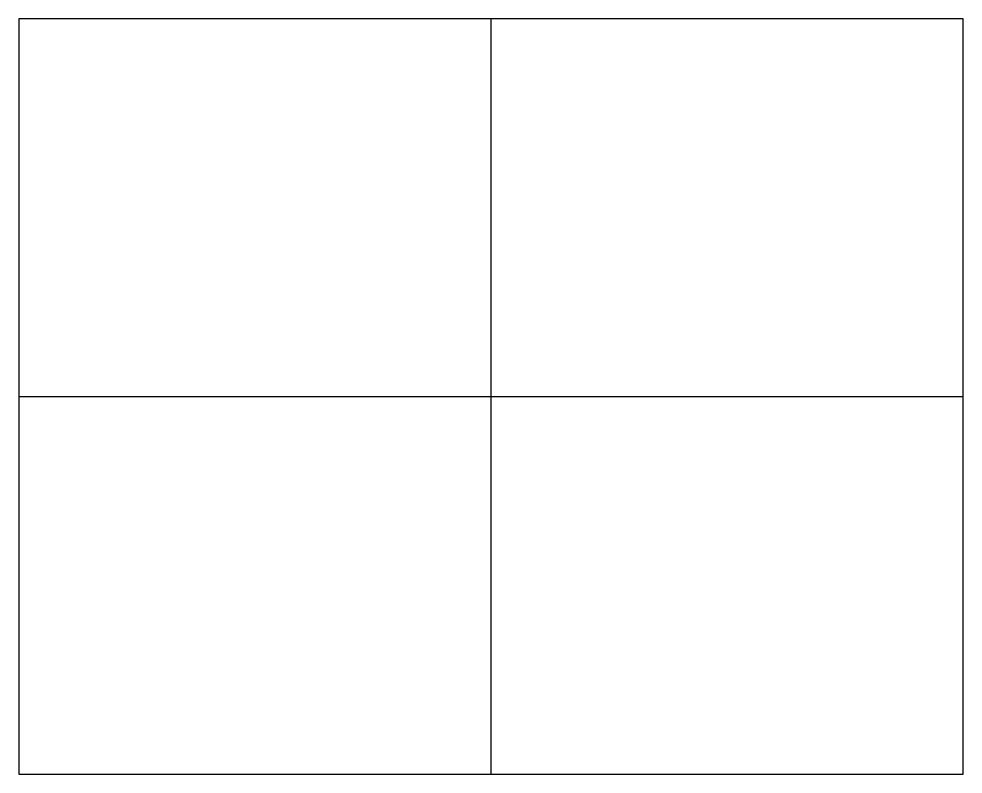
# Model space of a CAD drawing. Extents: x 0 to 100, y 0 to 80.
import ezdxf

# ---------------------------------------------------------------- set-up
doc = ezdxf.new("R2010")
doc.units = 0

msp = doc.modelspace()

# ---------------------------------------------------------------- linework, layer by layer
at = {"layer": 'WALLS'}
for p, q in [((100, 80), (0, 80)), ((0, 80), (0, 0)), ((50, 0), (50, 80)), ((100, 0), (100, 80)), ((0, 40), (100, 40)), ((0, 0), (100, 0))]:
    msp.add_line(p, q, dxfattribs=at)

doc.saveas('drawing.dxf')
